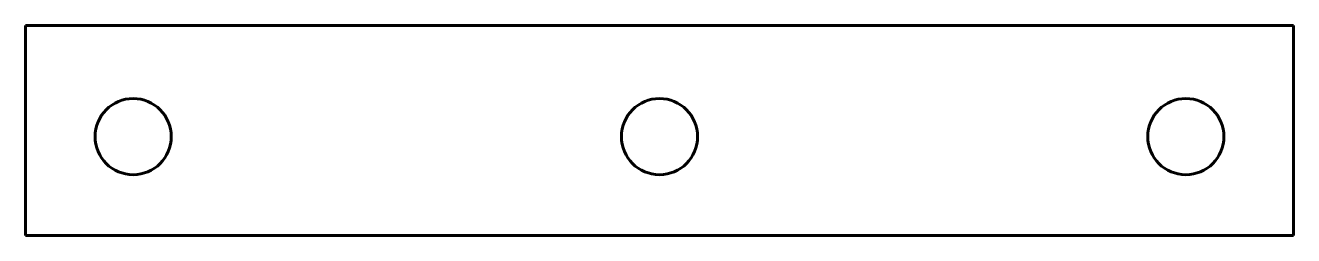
# Model space of a CAD drawing. Header units: millimetres. Extents: x -17 to 183, y -16 to 18.
import ezdxf

# ---------------------------------------------------------------- set-up
doc = ezdxf.new("R2010")
doc.units = ezdxf.units.MM
doc.linetypes.add('K5LT_BASIC', pattern=[0])

msp = doc.modelspace()

# ---------------------------------------------------------------- linework, layer by layer
at = {"color": 150, "linetype": 'K5LT_BASIC', "lineweight": 60, "true_color": 0x0080ff}
for p, q in [((183, 17.53), (-17, 17.53)), ((-17, -15.6), (-17, 17.53)), ((183, -15.6), (183, 17.53)), ((183, -15.6), (-17, -15.6))]:
    msp.add_line(p, q, dxfattribs=at)
for centre in [(0, 0), (83, 0), (166, 0)]:
    msp.add_circle(centre, 6, dxfattribs=at)

doc.saveas('drawing.dxf')
